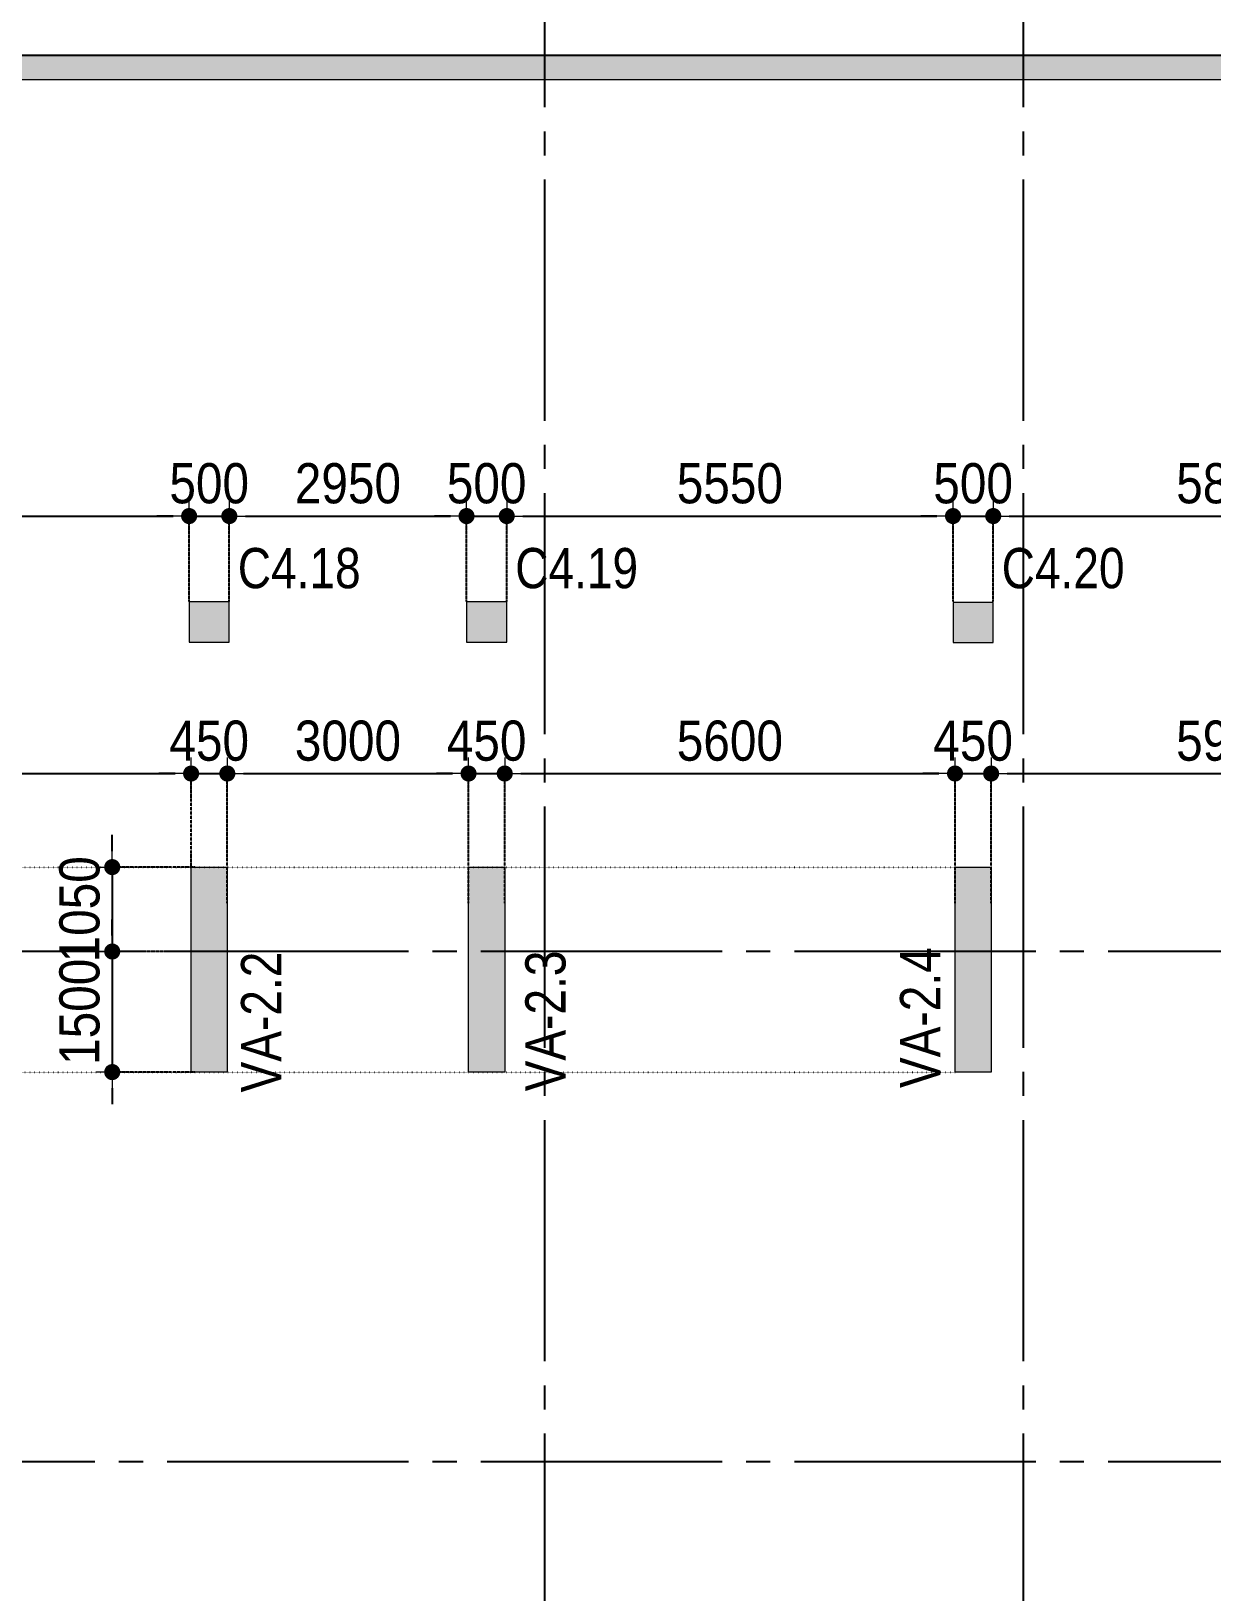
# Model space of a CAD drawing. Header units: millimetres. Extents: x -3973692 to -2843767, y 592734 to 838475.
# Drawn here: x -3732184 to -3717502, y 754266 to 773680 of the extents above; entities that cross this region are included whole.
import ezdxf
from ezdxf.enums import TextEntityAlignment as Align

# ---------------------------------------------------------------- set-up
doc = ezdxf.new("R2010")
doc.units = ezdxf.units.MM
doc.header["$MEASUREMENT"] = 0
doc.header["$PDMODE"] = 3
doc.header["$PDSIZE"] = -20
for name, pattern in [('CHG_XX_Cot_Ham 1$0$MB_Luoi truc$0$HTT Hidden 21', [3, 2, -1]), ('CHG_XX_Luoi truc$0$MB_Luoi truc$0$Center101', [13, 10, -1, 1, -1]), ('DIVIDE2', [15.875, 6.35, -3.175, 0, -3.175, 0, -3.175]), ('DOT2', [0.125, 0, -0.125]), ('HIDDEN5', [2.8375, 1.25, -1.5875])]:
    doc.linetypes.add(name, pattern=pattern)
doc.layers.get('0').update_dxf_attribs({"lineweight": 9})
doc.layers.get('Defpoints').update_dxf_attribs({"color": 10, "lineweight": 0})
for name, color, linetype, lineweight in [("'S_General_Dim_1", 1, 'Continuous', 18), ("'S_General_Divide_3 Intermediate", 3, 'DIVIDE2', 40), ('CHG_XX_Cot_Ham 1$0$Ap0302_PC', 150, 'Continuous', 9), ('CHG_XX_Cot_Ham 1$0$Ap0302_PC @ 1', 150, 'Continuous', 9), ('CHG_XX_Cot_Ham 1$0$Ap0302_PC @ 150 VP1', 150, 'Continuous', 9), ('CHG_XX_Cot_Ham 1$0$Ap0302_PC @ 150 VP2', 150, 'Continuous', 9), ('CHG_XX_Cot_Ham 1$0$Ap0302_PC @ 150 VP3', 150, 'Continuous', 9), ('CHG_XX_Cot_Ham 1$0$Ap0302_PC @ 150 VP4', 150, 'Continuous', 9), ('CHG_XX_Cot_Ham 1$0$Ap0302_PC @ 150 VP5', 150, 'Continuous', 9), ('CHG_XX_Cot_Ham 1$0$Ap0302_PC @ 150 VP6', 150, 'Continuous', 9), ('CHG_XX_Cot_Ham 1$0$Ap0302_PC @ 150 VP7', 150, 'Continuous', 9), ('CHG_XX_Cot_Ham 1$0$Ap0302_PC @ 150 VP8', 150, 'Continuous', 9), ('CHG_XX_Cot_Ham 1$0$Ap0302_PC @ 150 VP9', 150, 'Continuous', 9), ('CHG_XX_Cot_Ham 1$0$Ap0302_PC @ 150 VPModel', 150, 'Continuous', 9), ('CHG_XX_Cot_Ham 1$0$Ap0311_H', 8, 'Continuous', 15), ('CHG_XX_Cot_Ham 1$0$S_Concrete_Cont_2 Normal', 2, 'Continuous', 13), ('TEXT', 7, 'Continuous', 15)]:
    doc.layers.add(name, color=color, linetype=linetype, lineweight=lineweight)
for name, color, linetype in [('CHG_XX_Cot_Ham 1$0$MB_Cot ham$0$Concrete Line', 6, 'Continuous'), ('CHG_XX_Cot_Ham 1$0$mb_cot tang 1-3$0$Concrete Line', 6, 'Continuous'), ('CHG_XX_Luoi truc$0$Grid', 34, 'Continuous'), ('CHG_XX_Luoi truc$0$Grid Line', 251, 'CHG_XX_Luoi truc$0$MB_Luoi truc$0$Center101'), ('dim', 1, 'Continuous')]:
    doc.layers.add(name, color=color, linetype=linetype)
doc.styles.add('arial', font='arial.ttf', dxfattribs={"width": 0.85})
doc.styles.add('CHG_XX_Luoi truc$0$MB_Luoi truc$0$Grid A-F$0$VNI-HelveCB', font='')
doc.styles.add('TTP-HelCon', font='')
doc.styles.get('CHG_XX_Luoi truc$0$MB_Luoi truc$0$Grid A-F$0$VNI-HelveCB').set_extended_font_data('VNI-Helve-Condense', bold=True)
doc.styles.get('TTP-HelCon').set_extended_font_data('VNI-Helve-Condense')
doc.dimstyles.new('200', dxfattribs={"dimscale": 200, "dimtxt": 2.5, "dimasz": 1, "dimexe": 0, "dimexo": 0, "dimgap": 0.75, "dimtad": 1, "dimdec": 0, "dimrnd": 10, "dimzin": 9, "dimdsep": 46, "dimtxsty": 'arial', "dimblk1": 'DIMDOT', "dimblk2": 'DIMDOT', "dimsah": 1, "dimcen": 2, "dimdle": 3, "dimclre": 8, "dimclrt": 2, "dimadec": 0, "dimazin": 0, "dimtfac": 1, "dimtdec": 0, "dimtix": 1, "dimtmove": 2, "dimatfit": 3, "dimldrblk": 'DIMPIJL', "dimfxl": 1, "dimtvp": 1.8, "dimtolj": 1, "dimtzin": 0, "dimarcsym": 0})

# ---------------------------------------------------------------- blocks, each defined once
blk = doc.blocks.new('*U2841')
at = {"layer": 'CHG_XX_Luoi truc$0$Grid Line'}
blk.add_line((0, 0), (0, 608), dxfattribs=at)
at = {"layer": 'CHG_XX_Luoi truc$0$Grid', "lineweight": -2, "style": 'CHG_XX_Luoi truc$0$MB_Luoi truc$0$Grid A-F$0$VNI-HelveCB'}
for tag, p in [('GRIDSUB', (0, 617)), ('GRID', (0, -9))]:
    blk.add_attdef(tag, text='', height=5, dxfattribs=at).set_placement(p, align=Align.MIDDLE)
blk = doc.blocks.new('*U2843')
at = {"layer": 'CHG_XX_Luoi truc$0$Grid Line'}
blk.add_line((0, 0), (0, 438), dxfattribs=at)
at = {"layer": 'CHG_XX_Luoi truc$0$Grid', "lineweight": -2, "style": 'CHG_XX_Luoi truc$0$MB_Luoi truc$0$Grid A-F$0$VNI-HelveCB'}
for tag, p in [('GRIDSUB', (0, 447)), ('GRID', (0, -9))]:
    blk.add_attdef(tag, text='', height=5, dxfattribs=at).set_placement(p, align=Align.MIDDLE)
blk = doc.blocks.new('CHG_XX_Luoi truc')
at = {"layer": 'CHG_XX_Luoi truc$0$Grid', "xscale": 300, "yscale": 300, "zscale": 300}
for p in [(22700, -12747), (28650, -12747)]:
    blk.add_blockref('*U2841', p, dxfattribs=at)
at = {"layer": 'CHG_XX_Luoi truc$0$Grid', "xscale": 300.0000000000013, "yscale": 300.0000000000013, "zscale": 300.0000000000013, "rotation": 90}
for p in [(110703, 152250), (110703, 145900)]:
    blk.add_blockref('*U2843', p, dxfattribs=at)
blk = doc.blocks.new('*U3241')
at = {"layer": 'CHG_XX_Cot_Ham 1$0$Ap0302_PC @ 1'}
h = blk.add_hatch(color=256, dxfattribs=at)
h.dxf.hatch_style = 1
h.paths.add_polyline_path([(450, 0), (0, 0), (0, -2550), (450, -2550)])
at = {"layer": 'CHG_XX_Cot_Ham 1$0$Ap0302_PC @ 150 VP1'}
h = blk.add_hatch(color=256, dxfattribs=at)
h.dxf.hatch_style = 1
h.paths.add_polyline_path([(450, 0), (0, 0), (0, -2550), (450, -2550)])
at = {"layer": 'CHG_XX_Cot_Ham 1$0$Ap0302_PC @ 150 VP2'}
h = blk.add_hatch(color=256, dxfattribs=at)
h.dxf.hatch_style = 1
h.paths.add_polyline_path([(450, 0), (0, 0), (0, -2550), (450, -2550)])
at = {"layer": 'CHG_XX_Cot_Ham 1$0$Ap0302_PC @ 150 VP3'}
h = blk.add_hatch(color=256, dxfattribs=at)
h.dxf.hatch_style = 1
h.paths.add_polyline_path([(450, 0), (0, 0), (0, -2550), (450, -2550)])
at = {"layer": 'CHG_XX_Cot_Ham 1$0$Ap0302_PC @ 150 VP4'}
h = blk.add_hatch(color=256, dxfattribs=at)
h.dxf.hatch_style = 1
h.paths.add_polyline_path([(450, 0), (0, 0), (0, -2550), (450, -2550)])
at = {"layer": 'CHG_XX_Cot_Ham 1$0$Ap0302_PC @ 150 VP5'}
h = blk.add_hatch(color=256, dxfattribs=at)
h.dxf.hatch_style = 1
h.paths.add_polyline_path([(450, 0), (0, 0), (0, -2550), (450, -2550)])
at = {"layer": 'CHG_XX_Cot_Ham 1$0$Ap0302_PC @ 150 VP6'}
h = blk.add_hatch(color=256, dxfattribs=at)
h.dxf.hatch_style = 1
h.paths.add_polyline_path([(450, 0), (0, 0), (0, -2550), (450, -2550)])
at = {"layer": 'CHG_XX_Cot_Ham 1$0$Ap0302_PC @ 150 VP7'}
h = blk.add_hatch(color=256, dxfattribs=at)
h.dxf.hatch_style = 1
h.paths.add_polyline_path([(450, 0), (0, 0), (0, -2550), (450, -2550)])
at = {"layer": 'CHG_XX_Cot_Ham 1$0$Ap0302_PC @ 150 VP8'}
h = blk.add_hatch(color=256, dxfattribs=at)
h.dxf.hatch_style = 1
h.paths.add_polyline_path([(450, 0), (0, 0), (0, -2550), (450, -2550)])
at = {"layer": 'CHG_XX_Cot_Ham 1$0$Ap0302_PC @ 150 VP9'}
h = blk.add_hatch(color=256, dxfattribs=at)
h.dxf.hatch_style = 1
h.paths.add_polyline_path([(450, 0), (0, 0), (0, -2550), (450, -2550)])
at = {"layer": 'CHG_XX_Cot_Ham 1$0$Ap0302_PC @ 150 VPModel'}
h = blk.add_hatch(color=256, dxfattribs=at)
h.dxf.hatch_style = 1
h.paths.add_polyline_path([(450, 0), (0, 0), (0, -2550), (450, -2550)])
blk = doc.blocks.new('CHG_XX_Cot_Ham 1$0$Block A_C450x2250')
at = {"layer": 'CHG_XX_Cot_Ham 1$0$Ap0302_PC'}
blk.add_lwpolyline([(450, -2550), (0, -2550), (0, 0), (450, 0)], close=True, dxfattribs=at)
blk.add_blockref('*U3241', (0, 0), dxfattribs=at)
blk = doc.blocks.new('*U3243')
at = {"layer": 'CHG_XX_Cot_Ham 1$0$Ap0302_PC @ 1'}
h = blk.add_hatch(color=3, dxfattribs=at)
h.dxf.hatch_style = 1
h.paths.add_polyline_path([(-250, -250), (-250, 250), (250, 250), (250, -250)])
at = {"layer": 'CHG_XX_Cot_Ham 1$0$Ap0302_PC @ 150 VP1'}
h = blk.add_hatch(color=3, dxfattribs=at)
h.dxf.hatch_style = 1
h.paths.add_polyline_path([(-250, -250), (-250, 250), (250, 250), (250, -250)])
at = {"layer": 'CHG_XX_Cot_Ham 1$0$Ap0302_PC @ 150 VP2'}
h = blk.add_hatch(color=3, dxfattribs=at)
h.dxf.hatch_style = 1
h.paths.add_polyline_path([(-250, -250), (-250, 250), (250, 250), (250, -250)])
at = {"layer": 'CHG_XX_Cot_Ham 1$0$Ap0302_PC @ 150 VP3'}
h = blk.add_hatch(color=3, dxfattribs=at)
h.dxf.hatch_style = 1
h.paths.add_polyline_path([(-250, -250), (-250, 250), (250, 250), (250, -250)])
at = {"layer": 'CHG_XX_Cot_Ham 1$0$Ap0302_PC @ 150 VP4'}
h = blk.add_hatch(color=3, dxfattribs=at)
h.dxf.hatch_style = 1
h.paths.add_polyline_path([(-250, -250), (-250, 250), (250, 250), (250, -250)])
at = {"layer": 'CHG_XX_Cot_Ham 1$0$Ap0302_PC @ 150 VP5'}
h = blk.add_hatch(color=3, dxfattribs=at)
h.dxf.hatch_style = 1
h.paths.add_polyline_path([(-250, -250), (-250, 250), (250, 250), (250, -250)])
at = {"layer": 'CHG_XX_Cot_Ham 1$0$Ap0302_PC @ 150 VP6'}
h = blk.add_hatch(color=3, dxfattribs=at)
h.dxf.hatch_style = 1
h.paths.add_polyline_path([(-250, -250), (-250, 250), (250, 250), (250, -250)])
at = {"layer": 'CHG_XX_Cot_Ham 1$0$Ap0302_PC @ 150 VP7'}
h = blk.add_hatch(color=3, dxfattribs=at)
h.dxf.hatch_style = 1
h.paths.add_polyline_path([(-250, -250), (-250, 250), (250, 250), (250, -250)])
at = {"layer": 'CHG_XX_Cot_Ham 1$0$Ap0302_PC @ 150 VP8'}
h = blk.add_hatch(color=3, dxfattribs=at)
h.dxf.hatch_style = 1
h.paths.add_polyline_path([(-250, -250), (-250, 250), (250, 250), (250, -250)])
at = {"layer": 'CHG_XX_Cot_Ham 1$0$Ap0302_PC @ 150 VP9'}
h = blk.add_hatch(color=3, dxfattribs=at)
h.dxf.hatch_style = 1
h.paths.add_polyline_path([(-250, -250), (-250, 250), (250, 250), (250, -250)])
at = {"layer": 'CHG_XX_Cot_Ham 1$0$Ap0302_PC @ 150 VPModel'}
h = blk.add_hatch(color=3, dxfattribs=at)
h.dxf.hatch_style = 1
h.paths.add_polyline_path([(-250, -250), (-250, 250), (250, 250), (250, -250)])
blk = doc.blocks.new('CHG_XX_Cot_Ham 1$0$500x500')
at = {"layer": 'CHG_XX_Cot_Ham 1$0$Ap0302_PC'}
blk.add_lwpolyline([(250, -250), (250, 250), (-250, 250), (-250, -250)], close=True, dxfattribs=at)
blk.add_blockref('*U3243', (0, 0), dxfattribs=at)
blk = doc.blocks.new('CHG_XX_Cot_Ham 1')
at = {"layer": 'CHG_XX_Cot_Ham 1$0$Ap0311_H'}
h = blk.add_hatch(color=256, dxfattribs=at)
h.dxf.hatch_style = 1
h.paths.add_polyline_path([(99639.2, 163400), (-10900, 163400), (-10900, 85450), (-300, 85450), (-300, 84050), (32350, 84050), (32350, -9000), (103575.5, -9000), (106050, -6022), (106050, 158254.3)])
h.paths.add_polyline_path([(99533.7, 163100), (105750, 158110.4), (105750, 90450), (105650, 90450), (105650, 90450), (105750, 90450), (105750, 13850), (105750, 13825.9), (105750, -5913.6), (103434.7, -8700), (93600, -8700), (32650, -8700), (32650, 84350), (0, 84350), (0, 85750), (-10600, 85750), (-10600, 163100), (93600, 163100)], flags=16)
at = {"layer": 'CHG_XX_Cot_Ham 1$0$Ap0302_PC'}
blk.add_lwpolyline([(32350, 84050), (-300, 84050), (-300, 85450), (-10900, 85450), (-10900, 163400), (99639.2, 163400), (106050, 158254.3), (106050, -6022), (103575.5, -9000), (32350, -9000)], close=True, dxfattribs=at)
blk.add_lwpolyline([(105750, 90444), (105750, -5913.6), (103434.7, -8700), (32650, -8700), (32650, 84350), (0, 84350), (0, 85750), (-10600, 85750), (-10600, 163100), (99533.7, 163100), (105750, 158110.4), (105750, 127475.9)], dxfattribs=at)
at = {"layer": 'CHG_XX_Cot_Ham 1$0$MB_Cot ham$0$Concrete Line', "linetype": 'CHG_XX_Cot_Ham 1$0$MB_Luoi truc$0$HTT Hidden 21'}
blk.add_lwpolyline([(99639.2, 163400), (106050, 158254.3), (106050, -6022), (103575.5, -9000), (32350, -9000), (32350, 84050), (-300, 84050), (-300, 85450), (-10900, 85450), (-10900, 163400)], close=True, dxfattribs=at)
at = {"layer": 'CHG_XX_Cot_Ham 1$0$Ap0302_PC'}
for p in [(18300, 153300), (21750, 153300), (27800, 153300)]:
    blk.add_blockref('CHG_XX_Cot_Ham 1$0$Block A_C450x2250', p, dxfattribs=at)
at = {"layer": 'CHG_XX_Cot_Ham 1$0$mb_cot tang 1-3$0$Concrete Line'}
blk.add_blockref('CHG_XX_Luoi truc', (0, 0), dxfattribs=at)
at = {"layer": 'CHG_XX_Cot_Ham 1$0$S_Concrete_Cont_2 Normal'}
for p in [(18525, 156350), (21975, 156350), (28025, 156343.1)]:
    blk.add_blockref('CHG_XX_Cot_Ham 1$0$500x500', p, dxfattribs=at)
blk = doc.blocks.new('a')
at = {"layer": 'TEXT', "color": 3, "style": 'TTP-HelCon'}
for s, p in [('VA-2.4', (27616, -1698)), ('VA-2.2', (19421, -1753)), ('VA-2.3', (22956, -1739))]:
    blk.add_text(s, height=500, rotation=90, dxfattribs=at).set_placement(p)
blk = doc.blocks.new('DIMDOT')
for p, q in [((0, -1), (0, 1)), ((1, 0), (-1, 0))]:
    blk.add_line(p, q)
at = {"const_width": 0.5}
blk.add_lwpolyline([(-0.25, 0, 1), (0.25, 0, 1)], format="xyb", close=True, dxfattribs=at)
blk = doc.blocks.new('*D1198')
at = {"layer": "'S_General_Dim_1", "color": 8, "linetype": 'HIDDEN5', "lineweight": -2, "transparency": 16777216}
for p, q in [((-3735795, 763281), (-3735795, 764445)), ((-3730195, 763281), (-3730195, 764445))]:
    blk.add_line(p, q, dxfattribs=at)
at = {"layer": "'S_General_Dim_1", "color": 0, "lineweight": -2, "transparency": 16777216}
blk.add_line((-3735595, 764445), (-3730395, 764445), dxfattribs=at)
at = {"layer": 'Defpoints', "color": 0, "transparency": 16777216}
for p in [(-3730195, 764445), (-3735795, 763281), (-3730195, 763281)]:
    blk.add_point(p, dxfattribs=at)
at = {"layer": "'S_General_Dim_1", "color": 0, "lineweight": -2, "transparency": 16777216, "xscale": 200, "yscale": 200, "zscale": 200, "rotation": 180}
blk.add_blockref('DIMDOT', (-3735795, 764445), dxfattribs=at)
at = {"layer": "'S_General_Dim_1", "color": 0, "lineweight": -2, "transparency": 16777216, "xscale": 200, "yscale": 200, "zscale": 200}
blk.add_blockref('DIMDOT', (-3730195, 764445), dxfattribs=at)
at = {"layer": "'S_General_Dim_1", "color": 2, "transparency": 16777216, "insert": (-3732995, 764851), "char_height": 500, "attachment_point": 5, "style": 'arial'}
blk.add_mtext('\\A1;5600', dxfattribs=at)
blk = doc.blocks.new('DIMPIJL')
at = {"linetype": 'ByBlock'}
blk.add_solid([(-2.5, 0.417), (-2.5, -0.417), (0, 0)], dxfattribs=at)
blk = doc.blocks.new('*D1199')
at = {"layer": "'S_General_Dim_1", "color": 0, "lineweight": -2, "transparency": 16777216}
for p, q in [((-3730395, 764445), (-3730595, 764445)), ((-3730195, 764445), (-3729745, 764445)), ((-3729545, 764445), (-3729345, 764445))]:
    blk.add_line(p, q, dxfattribs=at)
at = {"layer": "'S_General_Dim_1", "color": 8, "linetype": 'HIDDEN5', "lineweight": -2, "transparency": 16777216}
for p, q in [((-3730195, 763281), (-3730195, 764445)), ((-3729745, 762831), (-3729745, 764445))]:
    blk.add_line(p, q, dxfattribs=at)
at = {"layer": 'Defpoints', "color": 0, "transparency": 16777216}
for p in [(-3729745, 764445), (-3730195, 763281), (-3729745, 762831)]:
    blk.add_point(p, dxfattribs=at)
at = {"layer": "'S_General_Dim_1", "color": 0, "lineweight": -2, "transparency": 16777216, "xscale": 200, "yscale": 200, "zscale": 200}
blk.add_blockref('DIMDOT', (-3730195, 764445), dxfattribs=at)
at = {"layer": "'S_General_Dim_1", "color": 0, "lineweight": -2, "transparency": 16777216, "xscale": 200, "yscale": 200, "zscale": 200, "rotation": 180}
blk.add_blockref('DIMDOT', (-3729745, 764445), dxfattribs=at)
at = {"layer": "'S_General_Dim_1", "color": 2, "transparency": 16777216, "insert": (-3729970, 764851), "char_height": 500, "attachment_point": 5, "style": 'arial'}
blk.add_mtext('\\A1;450', dxfattribs=at)
blk = doc.blocks.new('*D1200')
at = {"layer": "'S_General_Dim_1", "color": 8, "linetype": 'HIDDEN5', "lineweight": -2, "transparency": 16777216}
for p, q in [((-3729745, 762831), (-3729745, 764445)), ((-3726745, 762831), (-3726745, 764445))]:
    blk.add_line(p, q, dxfattribs=at)
at = {"layer": "'S_General_Dim_1", "color": 0, "lineweight": -2, "transparency": 16777216}
blk.add_line((-3729545, 764445), (-3726945, 764445), dxfattribs=at)
at = {"layer": 'Defpoints', "color": 0, "transparency": 16777216}
for p in [(-3726745, 764445), (-3729745, 762831), (-3726745, 762831)]:
    blk.add_point(p, dxfattribs=at)
at = {"layer": "'S_General_Dim_1", "color": 0, "lineweight": -2, "transparency": 16777216, "xscale": 200, "yscale": 200, "zscale": 200, "rotation": 180}
blk.add_blockref('DIMDOT', (-3729745, 764445), dxfattribs=at)
at = {"layer": "'S_General_Dim_1", "color": 0, "lineweight": -2, "transparency": 16777216, "xscale": 200, "yscale": 200, "zscale": 200}
blk.add_blockref('DIMDOT', (-3726745, 764445), dxfattribs=at)
at = {"layer": "'S_General_Dim_1", "color": 2, "transparency": 16777216, "insert": (-3728245, 764851), "char_height": 500, "attachment_point": 5, "style": 'arial'}
blk.add_mtext('\\A1;3000', dxfattribs=at)
blk = doc.blocks.new('*D1201')
at = {"layer": "'S_General_Dim_1", "color": 0, "lineweight": -2, "transparency": 16777216}
for p, q in [((-3726945, 764445), (-3727145, 764445)), ((-3726745, 764445), (-3726295, 764445)), ((-3726095, 764445), (-3725895, 764445))]:
    blk.add_line(p, q, dxfattribs=at)
at = {"layer": "'S_General_Dim_1", "color": 8, "linetype": 'HIDDEN5', "lineweight": -2, "transparency": 16777216}
for p, q in [((-3726745, 762831), (-3726745, 764445)), ((-3726295, 762831), (-3726295, 764445))]:
    blk.add_line(p, q, dxfattribs=at)
at = {"layer": 'Defpoints', "color": 0, "transparency": 16777216}
for p in [(-3726295, 764445), (-3726745, 762831), (-3726295, 762831)]:
    blk.add_point(p, dxfattribs=at)
at = {"layer": "'S_General_Dim_1", "color": 0, "lineweight": -2, "transparency": 16777216, "xscale": 200, "yscale": 200, "zscale": 200}
blk.add_blockref('DIMDOT', (-3726745, 764445), dxfattribs=at)
at = {"layer": "'S_General_Dim_1", "color": 0, "lineweight": -2, "transparency": 16777216, "xscale": 200, "yscale": 200, "zscale": 200, "rotation": 180}
blk.add_blockref('DIMDOT', (-3726295, 764445), dxfattribs=at)
at = {"layer": "'S_General_Dim_1", "color": 2, "transparency": 16777216, "insert": (-3726520, 764851), "char_height": 500, "attachment_point": 5, "style": 'arial'}
blk.add_mtext('\\A1;450', dxfattribs=at)
blk = doc.blocks.new('*D1202')
at = {"layer": "'S_General_Dim_1", "color": 8, "linetype": 'HIDDEN5', "lineweight": -2, "transparency": 16777216}
for p, q in [((-3726295, 762831), (-3726295, 764445)), ((-3720695, 762831), (-3720695, 764445))]:
    blk.add_line(p, q, dxfattribs=at)
at = {"layer": "'S_General_Dim_1", "color": 0, "lineweight": -2, "transparency": 16777216}
blk.add_line((-3726095, 764445), (-3720895, 764445), dxfattribs=at)
at = {"layer": 'Defpoints', "color": 0, "transparency": 16777216}
for p in [(-3720695, 764445), (-3726295, 762831), (-3720695, 762831)]:
    blk.add_point(p, dxfattribs=at)
at = {"layer": "'S_General_Dim_1", "color": 0, "lineweight": -2, "transparency": 16777216, "xscale": 200, "yscale": 200, "zscale": 200, "rotation": 180}
blk.add_blockref('DIMDOT', (-3726295, 764445), dxfattribs=at)
at = {"layer": "'S_General_Dim_1", "color": 0, "lineweight": -2, "transparency": 16777216, "xscale": 200, "yscale": 200, "zscale": 200}
blk.add_blockref('DIMDOT', (-3720695, 764445), dxfattribs=at)
at = {"layer": "'S_General_Dim_1", "color": 2, "transparency": 16777216, "insert": (-3723495, 764851), "char_height": 500, "attachment_point": 5, "style": 'arial'}
blk.add_mtext('\\A1;5600', dxfattribs=at)
blk = doc.blocks.new('*D1203')
at = {"layer": "'S_General_Dim_1", "color": 0, "lineweight": -2, "transparency": 16777216}
for p, q in [((-3720895, 764445), (-3721095, 764445)), ((-3720695, 764445), (-3720246, 764445)), ((-3720046, 764445), (-3719846, 764445))]:
    blk.add_line(p, q, dxfattribs=at)
at = {"layer": "'S_General_Dim_1", "color": 8, "linetype": 'HIDDEN5', "lineweight": -2, "transparency": 16777216}
for p, q in [((-3720695, 762831), (-3720695, 764445)), ((-3720246, 762831), (-3720246, 764445))]:
    blk.add_line(p, q, dxfattribs=at)
at = {"layer": 'Defpoints', "color": 0, "transparency": 16777216}
for p in [(-3720246, 764445), (-3720695, 762831), (-3720246, 762831)]:
    blk.add_point(p, dxfattribs=at)
at = {"layer": "'S_General_Dim_1", "color": 0, "lineweight": -2, "transparency": 16777216, "xscale": 200, "yscale": 200, "zscale": 200}
blk.add_blockref('DIMDOT', (-3720695, 764445), dxfattribs=at)
at = {"layer": "'S_General_Dim_1", "color": 0, "lineweight": -2, "transparency": 16777216, "xscale": 200, "yscale": 200, "zscale": 200, "rotation": 180}
blk.add_blockref('DIMDOT', (-3720246, 764445), dxfattribs=at)
at = {"layer": "'S_General_Dim_1", "color": 2, "transparency": 16777216, "insert": (-3720470, 764851), "char_height": 500, "attachment_point": 5, "style": 'arial'}
blk.add_mtext('\\A1;450', dxfattribs=at)
blk = doc.blocks.new('*D1204')
at = {"layer": "'S_General_Dim_1", "color": 8, "linetype": 'HIDDEN5', "lineweight": -2, "transparency": 16777216}
for p, q in [((-3720246, 762831), (-3720246, 764445)), ((-3714324, 762231), (-3714324, 764445))]:
    blk.add_line(p, q, dxfattribs=at)
at = {"layer": "'S_General_Dim_1", "color": 0, "lineweight": -2, "transparency": 16777216}
blk.add_line((-3720046, 764445), (-3714524, 764445), dxfattribs=at)
at = {"layer": 'Defpoints', "color": 0, "transparency": 16777216}
for p in [(-3714324, 764445), (-3720246, 762831), (-3714324, 762231)]:
    blk.add_point(p, dxfattribs=at)
at = {"layer": "'S_General_Dim_1", "color": 0, "lineweight": -2, "transparency": 16777216, "xscale": 200, "yscale": 200, "zscale": 200, "rotation": 180}
blk.add_blockref('DIMDOT', (-3720246, 764445), dxfattribs=at)
at = {"layer": "'S_General_Dim_1", "color": 0, "lineweight": -2, "transparency": 16777216, "xscale": 200, "yscale": 200, "zscale": 200}
blk.add_blockref('DIMDOT', (-3714324, 764445), dxfattribs=at)
at = {"layer": "'S_General_Dim_1", "color": 2, "transparency": 16777216, "insert": (-3717285, 764851), "char_height": 500, "attachment_point": 5, "style": 'arial'}
blk.add_mtext('\\A1;5920', dxfattribs=at)
blk = doc.blocks.new('*D1196')
at = {"layer": "'S_General_Dim_1", "color": 0, "lineweight": -2, "transparency": 16777216}
for p, q in [((-3731176, 763481), (-3731176, 763681)), ((-3731176, 763281), (-3731176, 762231)), ((-3731176, 762031), (-3731176, 761831))]:
    blk.add_line(p, q, dxfattribs=at)
at = {"layer": "'S_General_Dim_1", "color": 8, "linetype": 'HIDDEN5', "lineweight": -2, "transparency": 16777216}
for p, q in [((-3730145, 763281), (-3731176, 763281)), ((-3730145, 762231), (-3731176, 762231))]:
    blk.add_line(p, q, dxfattribs=at)
at = {"layer": 'Defpoints', "color": 0, "transparency": 16777216}
for p in [(-3730145, 763281), (-3731176, 762231), (-3730145, 762231)]:
    blk.add_point(p, dxfattribs=at)
at = {"layer": "'S_General_Dim_1", "color": 0, "lineweight": -2, "transparency": 16777216, "xscale": 200, "yscale": 200, "zscale": 200}
for p, rotation in [((-3731176, 763281), 270), ((-3731176, 762231), 90)]:
    blk.add_blockref('DIMDOT', p, dxfattribs=dict(at, rotation=rotation))
at = {"layer": "'S_General_Dim_1", "color": 2, "transparency": 16777216, "insert": (-3731581, 762756), "char_height": 500, "attachment_point": 5, "rotation": 90, "style": 'arial'}
blk.add_mtext('\\A1;1050', dxfattribs=at)
blk = doc.blocks.new('*D1197')
at = {"layer": "'S_General_Dim_1", "color": 0, "lineweight": -2, "transparency": 16777216}
for p, q in [((-3731176, 762431), (-3731176, 762631)), ((-3731176, 762231), (-3731176, 760731)), ((-3731176, 760531), (-3731176, 760331))]:
    blk.add_line(p, q, dxfattribs=at)
at = {"layer": "'S_General_Dim_1", "color": 8, "linetype": 'HIDDEN5', "lineweight": -2, "transparency": 16777216}
for p, q in [((-3730145, 762231), (-3731176, 762231)), ((-3730145, 760731), (-3731176, 760731))]:
    blk.add_line(p, q, dxfattribs=at)
at = {"layer": 'Defpoints', "color": 0, "transparency": 16777216}
for p in [(-3730145, 762231), (-3731176, 760731), (-3730145, 760731)]:
    blk.add_point(p, dxfattribs=at)
at = {"layer": "'S_General_Dim_1", "color": 0, "lineweight": -2, "transparency": 16777216, "xscale": 200, "yscale": 200, "zscale": 200}
for p, rotation in [((-3731176, 762231), 270), ((-3731176, 760731), 90)]:
    blk.add_blockref('DIMDOT', p, dxfattribs=dict(at, rotation=rotation))
at = {"layer": "'S_General_Dim_1", "color": 2, "transparency": 16777216, "insert": (-3731581, 761481), "char_height": 500, "attachment_point": 5, "rotation": 90, "style": 'arial'}
blk.add_mtext('\\A1;1500', dxfattribs=at)
blk = doc.blocks.new('PODIUM')
at = {"layer": 'TEXT', "color": 6, "style": 'TTP-HelCon'}
for s, p in [('C4.18', (-58566, 90625)), ('C4.19', (-55116, 90625)), ('C4.20', (-49066, 90625))]:
    blk.add_text(s, height=500, dxfattribs=at).set_placement(p)
blk = doc.blocks.new('*D2682')
at = {"layer": "'S_General_Dim_1", "color": 8, "linetype": 'HIDDEN5', "lineweight": -2, "transparency": 16777216}
for p, q in [((-3735745, 766581), (-3735745, 767648)), ((-3730220, 766581), (-3730220, 767648))]:
    blk.add_line(p, q, dxfattribs=at)
at = {"layer": "'S_General_Dim_1", "color": 0, "lineweight": -2, "transparency": 16777216}
blk.add_line((-3735545, 767648), (-3730420, 767648), dxfattribs=at)
at = {"layer": 'Defpoints', "color": 0, "transparency": 16777216}
for p in [(-3730220, 767648), (-3735745, 766581), (-3730220, 766581)]:
    blk.add_point(p, dxfattribs=at)
at = {"layer": "'S_General_Dim_1", "color": 0, "lineweight": -2, "transparency": 16777216, "xscale": 200, "yscale": 200, "zscale": 200, "rotation": 180}
blk.add_blockref('DIMDOT', (-3735745, 767648), dxfattribs=at)
at = {"layer": "'S_General_Dim_1", "color": 0, "lineweight": -2, "transparency": 16777216, "xscale": 200, "yscale": 200, "zscale": 200}
blk.add_blockref('DIMDOT', (-3730220, 767648), dxfattribs=at)
at = {"layer": "'S_General_Dim_1", "color": 2, "transparency": 16777216, "insert": (-3732983, 768053), "char_height": 500, "attachment_point": 5, "style": 'arial'}
blk.add_mtext('\\A1;5520', dxfattribs=at)
blk = doc.blocks.new('*D2683')
at = {"layer": "'S_General_Dim_1", "color": 0, "lineweight": -2, "transparency": 16777216}
for p, q in [((-3730420, 767648), (-3730620, 767648)), ((-3730220, 767648), (-3729720, 767648)), ((-3729520, 767648), (-3729320, 767648))]:
    blk.add_line(p, q, dxfattribs=at)
at = {"layer": "'S_General_Dim_1", "color": 8, "linetype": 'HIDDEN5', "lineweight": -2, "transparency": 16777216}
for p, q in [((-3730220, 766581), (-3730220, 767648)), ((-3729720, 766581), (-3729720, 767648))]:
    blk.add_line(p, q, dxfattribs=at)
at = {"layer": 'Defpoints', "color": 0, "transparency": 16777216}
for p in [(-3729720, 767648), (-3730220, 766581), (-3729720, 766581)]:
    blk.add_point(p, dxfattribs=at)
at = {"layer": "'S_General_Dim_1", "color": 0, "lineweight": -2, "transparency": 16777216, "xscale": 200, "yscale": 200, "zscale": 200}
blk.add_blockref('DIMDOT', (-3730220, 767648), dxfattribs=at)
at = {"layer": "'S_General_Dim_1", "color": 0, "lineweight": -2, "transparency": 16777216, "xscale": 200, "yscale": 200, "zscale": 200, "rotation": 180}
blk.add_blockref('DIMDOT', (-3729720, 767648), dxfattribs=at)
at = {"layer": "'S_General_Dim_1", "color": 2, "transparency": 16777216, "insert": (-3729970, 768053), "char_height": 500, "attachment_point": 5, "style": 'arial'}
blk.add_mtext('\\A1;500', dxfattribs=at)
blk = doc.blocks.new('*D2684')
at = {"layer": "'S_General_Dim_1", "color": 8, "linetype": 'HIDDEN5', "lineweight": -2, "transparency": 16777216}
for p, q in [((-3729720, 766581), (-3729720, 767648)), ((-3726770, 766581), (-3726770, 767648))]:
    blk.add_line(p, q, dxfattribs=at)
at = {"layer": "'S_General_Dim_1", "color": 0, "lineweight": -2, "transparency": 16777216}
blk.add_line((-3729520, 767648), (-3726970, 767648), dxfattribs=at)
at = {"layer": 'Defpoints', "color": 0, "transparency": 16777216}
for p in [(-3726770, 767648), (-3729720, 766581), (-3726770, 766581)]:
    blk.add_point(p, dxfattribs=at)
at = {"layer": "'S_General_Dim_1", "color": 0, "lineweight": -2, "transparency": 16777216, "xscale": 200, "yscale": 200, "zscale": 200, "rotation": 180}
blk.add_blockref('DIMDOT', (-3729720, 767648), dxfattribs=at)
at = {"layer": "'S_General_Dim_1", "color": 0, "lineweight": -2, "transparency": 16777216, "xscale": 200, "yscale": 200, "zscale": 200}
blk.add_blockref('DIMDOT', (-3726770, 767648), dxfattribs=at)
at = {"layer": "'S_General_Dim_1", "color": 2, "transparency": 16777216, "insert": (-3728245, 768053), "char_height": 500, "attachment_point": 5, "style": 'arial'}
blk.add_mtext('\\A1;2950', dxfattribs=at)
blk = doc.blocks.new('*D2685')
at = {"layer": "'S_General_Dim_1", "color": 0, "lineweight": -2, "transparency": 16777216}
for p, q in [((-3726970, 767648), (-3727170, 767648)), ((-3726770, 767648), (-3726270, 767648)), ((-3726070, 767648), (-3725870, 767648))]:
    blk.add_line(p, q, dxfattribs=at)
at = {"layer": "'S_General_Dim_1", "color": 8, "linetype": 'HIDDEN5', "lineweight": -2, "transparency": 16777216}
for p, q in [((-3726770, 766581), (-3726770, 767648)), ((-3726270, 766581), (-3726270, 767648))]:
    blk.add_line(p, q, dxfattribs=at)
at = {"layer": 'Defpoints', "color": 0, "transparency": 16777216}
for p in [(-3726270, 767648), (-3726770, 766581), (-3726270, 766581)]:
    blk.add_point(p, dxfattribs=at)
at = {"layer": "'S_General_Dim_1", "color": 0, "lineweight": -2, "transparency": 16777216, "xscale": 200, "yscale": 200, "zscale": 200}
blk.add_blockref('DIMDOT', (-3726770, 767648), dxfattribs=at)
at = {"layer": "'S_General_Dim_1", "color": 0, "lineweight": -2, "transparency": 16777216, "xscale": 200, "yscale": 200, "zscale": 200, "rotation": 180}
blk.add_blockref('DIMDOT', (-3726270, 767648), dxfattribs=at)
at = {"layer": "'S_General_Dim_1", "color": 2, "transparency": 16777216, "insert": (-3726520, 768053), "char_height": 500, "attachment_point": 5, "style": 'arial'}
blk.add_mtext('\\A1;500', dxfattribs=at)
blk = doc.blocks.new('*D2686')
at = {"layer": "'S_General_Dim_1", "color": 8, "linetype": 'HIDDEN5', "lineweight": -2, "transparency": 16777216}
for p, q in [((-3726270, 766581), (-3726270, 767648)), ((-3720720, 766581), (-3720720, 767648))]:
    blk.add_line(p, q, dxfattribs=at)
at = {"layer": "'S_General_Dim_1", "color": 0, "lineweight": -2, "transparency": 16777216}
blk.add_line((-3726070, 767648), (-3720920, 767648), dxfattribs=at)
at = {"layer": 'Defpoints', "color": 0, "transparency": 16777216}
for p in [(-3720720, 767648), (-3726270, 766581), (-3720720, 766581)]:
    blk.add_point(p, dxfattribs=at)
at = {"layer": "'S_General_Dim_1", "color": 0, "lineweight": -2, "transparency": 16777216, "xscale": 200, "yscale": 200, "zscale": 200, "rotation": 180}
blk.add_blockref('DIMDOT', (-3726270, 767648), dxfattribs=at)
at = {"layer": "'S_General_Dim_1", "color": 0, "lineweight": -2, "transparency": 16777216, "xscale": 200, "yscale": 200, "zscale": 200}
blk.add_blockref('DIMDOT', (-3720720, 767648), dxfattribs=at)
at = {"layer": "'S_General_Dim_1", "color": 2, "transparency": 16777216, "insert": (-3723495, 768053), "char_height": 500, "attachment_point": 5, "style": 'arial'}
blk.add_mtext('\\A1;5550', dxfattribs=at)
blk = doc.blocks.new('*D2687')
at = {"layer": "'S_General_Dim_1", "color": 0, "lineweight": -2, "transparency": 16777216}
for p, q in [((-3720920, 767648), (-3721120, 767648)), ((-3720720, 767648), (-3720220, 767648)), ((-3720020, 767648), (-3719820, 767648))]:
    blk.add_line(p, q, dxfattribs=at)
at = {"layer": "'S_General_Dim_1", "color": 8, "linetype": 'HIDDEN5', "lineweight": -2, "transparency": 16777216}
for p, q in [((-3720720, 766581), (-3720720, 767648)), ((-3720220, 766581), (-3720220, 767648))]:
    blk.add_line(p, q, dxfattribs=at)
at = {"layer": 'Defpoints', "color": 0, "transparency": 16777216}
for p in [(-3720220, 767648), (-3720720, 766581), (-3720220, 766581)]:
    blk.add_point(p, dxfattribs=at)
at = {"layer": "'S_General_Dim_1", "color": 0, "lineweight": -2, "transparency": 16777216, "xscale": 200, "yscale": 200, "zscale": 200}
blk.add_blockref('DIMDOT', (-3720720, 767648), dxfattribs=at)
at = {"layer": "'S_General_Dim_1", "color": 0, "lineweight": -2, "transparency": 16777216, "xscale": 200, "yscale": 200, "zscale": 200, "rotation": 180}
blk.add_blockref('DIMDOT', (-3720220, 767648), dxfattribs=at)
at = {"layer": "'S_General_Dim_1", "color": 2, "transparency": 16777216, "insert": (-3720470, 768053), "char_height": 500, "attachment_point": 5, "style": 'arial'}
blk.add_mtext('\\A1;500', dxfattribs=at)
blk = doc.blocks.new('*D2688')
at = {"layer": "'S_General_Dim_1", "color": 8, "linetype": 'HIDDEN5', "lineweight": -2, "transparency": 16777216}
for p, q in [((-3720220, 766581), (-3720220, 767648)), ((-3714347, 766581), (-3714347, 767648))]:
    blk.add_line(p, q, dxfattribs=at)
at = {"layer": "'S_General_Dim_1", "color": 0, "lineweight": -2, "transparency": 16777216}
blk.add_line((-3720020, 767648), (-3714547, 767648), dxfattribs=at)
at = {"layer": 'Defpoints', "color": 0, "transparency": 16777216}
for p in [(-3714347, 767648), (-3720220, 766581), (-3714347, 766581)]:
    blk.add_point(p, dxfattribs=at)
at = {"layer": "'S_General_Dim_1", "color": 0, "lineweight": -2, "transparency": 16777216, "xscale": 200, "yscale": 200, "zscale": 200, "rotation": 180}
blk.add_blockref('DIMDOT', (-3720220, 767648), dxfattribs=at)
at = {"layer": "'S_General_Dim_1", "color": 0, "lineweight": -2, "transparency": 16777216, "xscale": 200, "yscale": 200, "zscale": 200}
blk.add_blockref('DIMDOT', (-3714347, 767648), dxfattribs=at)
at = {"layer": "'S_General_Dim_1", "color": 2, "transparency": 16777216, "insert": (-3717284, 768053), "char_height": 500, "attachment_point": 5, "style": 'arial'}
blk.add_mtext('\\A1;5870', dxfattribs=at)

msp = doc.modelspace()

# ---------------------------------------------------------------- linework, layer by layer
at = {"layer": 'dim', "linetype": 'DOT2', "ltscale": 10}
for p, q in [((-3735845.2, 763281), (-3720645.5, 763281)), ((-3735845.2, 760731), (-3720645.5, 760731))]:
    msp.add_line(p, q, dxfattribs=at)

# ---------------------------------------------------------------- block references
at = {"layer": "'S_General_Divide_3 Intermediate"}
msp.add_blockref('CHG_XX_Cot_Ham 1', (-3748495.2, 609981), dxfattribs=at)
at = {"layer": 'TEXT'}
for name, p in [('PODIUM', (-3671048.8, 676125.7)), ('a', (-3748495.2, 762231))]:
    msp.add_blockref(name, p, dxfattribs=at)

# ---------------------------------------------------------------- dimensions: what is measured, and where the dimension line sits
at = {"layer": "'S_General_Dim_1"}
for base, p1, p2, picture, middle in [((-3730220.2, 767648), (-3735745.2, 766581), (-3730220.2, 766581), '*D2682', (-3732982.7, 768053.3)), ((-3729720.2, 767648), (-3730220.2, 766581), (-3729720.2, 766581), '*D2683', (-3729970.2, 768053.3)), ((-3726770.2, 767648), (-3729720.2, 766581), (-3726770.2, 766581), '*D2684', (-3728245.2, 768053.3)), ((-3726270.2, 767648), (-3726770.2, 766581), (-3726270.2, 766581), '*D2685', (-3726520.2, 768053.3)), ((-3720720.2, 767648), (-3726270.2, 766581), (-3720720.2, 766581), '*D2686', (-3723495.2, 768053.3)), ((-3720220.2, 767648), (-3720720.2, 766581), (-3720220.2, 766581), '*D2687', (-3720470.2, 768053.3)), ((-3714347.2, 767648), (-3720220.2, 766581), (-3714347.2, 766581), '*D2688', (-3717283.7, 768053.3)), ((-3730195.2, 764445.5), (-3735795.2, 763281), (-3730195.2, 763281), '*D1198', (-3732995.2, 764850.8)), ((-3729744.7439, 764445.4875), (-3730195.1986, 763281.0119), (-3729744.7439, 762831.0115), '*D1199', (-3729969.9713, 764850.774)), ((-3726745.1986, 764445.4875), (-3729744.7439, 762831.0115), (-3726745.1986, 762831.0115), '*D1200', (-3728244.9713, 764850.9445)), ((-3726295.2, 764445.5), (-3726745.2, 762831), (-3726295.2, 762831), '*D1201', (-3726520.2, 764850.8)), ((-3720695.2, 764445.5), (-3726295.2, 762831), (-3720695.2, 762831), '*D1202', (-3723495.2, 764850.8)), ((-3720245.5, 764445.5), (-3720695.2, 762831), (-3720245.5, 762831), '*D1203', (-3720470.4, 764850.8)), ((-3714324.2, 764445.5), (-3720245.5, 762831), (-3714324.2, 762231), '*D1204', (-3717284.9, 764850.8))]:
    dim = msp.add_linear_dim(base=base, p1=p1, p2=p2, dimstyle='200', dxfattribs=at)
    dim.commit()
    dim.dimension.update_dxf_attribs({"geometry": picture, "text_midpoint": middle})
for base, p1, p2, picture, middle in [((-3731175.7, 762231), (-3730144.7, 763281), (-3730144.7, 762231), '*D1196', (-3731581, 762756)), ((-3731175.7, 760731), (-3730144.7, 762231), (-3730144.7, 760731), '*D1197', (-3731581, 761481))]:
    dim = msp.add_linear_dim(base=base, p1=p1, p2=p2, angle=90, dimstyle='200', dxfattribs=at)
    dim.commit()
    dim.dimension.update_dxf_attribs({"geometry": picture, "text_midpoint": middle})

doc.saveas('drawing.dxf')
